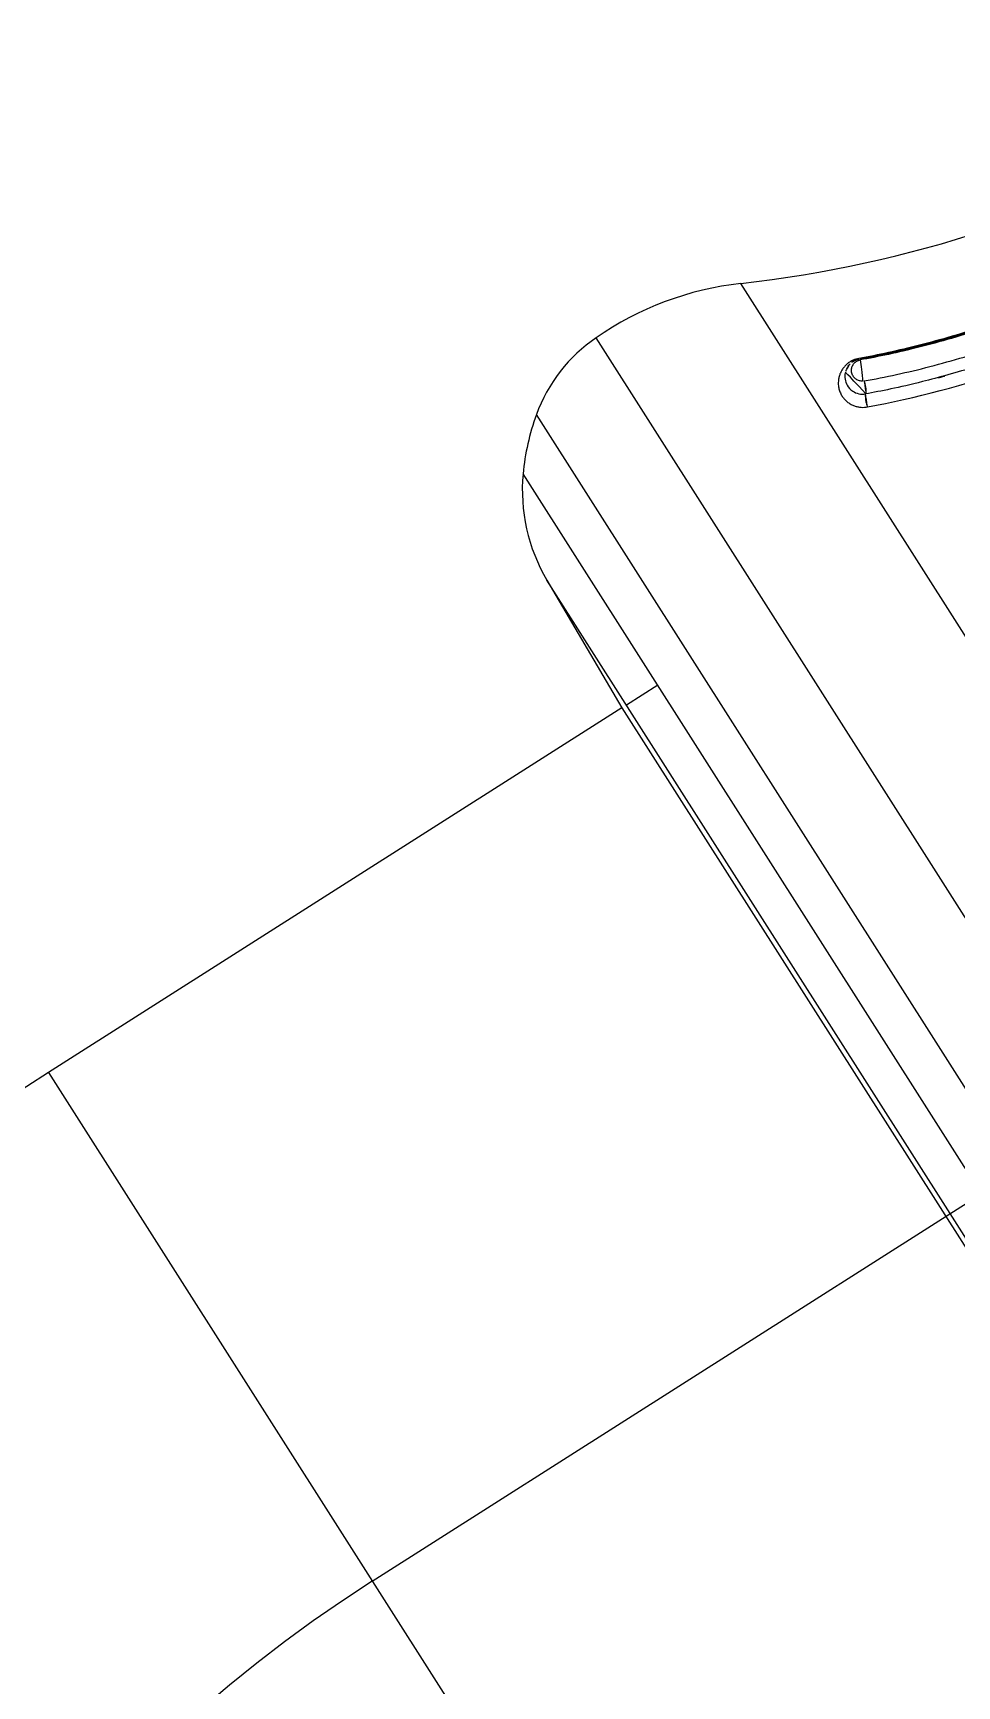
# Model space of a CAD drawing. Header units: millimetres. Extents: x 1145859089 to 1147511753, y -1047484727 to -1047247487.
# Drawn here: x 1147319307.39 to 1147319333.43, y -1047438477.58 to -1047438430.96 of the extents above; entities that cross this region are included whole.
import ezdxf
from ezdxf.xclip import XClip

# ---------------------------------------------------------------- set-up
doc = ezdxf.new("R2010")
doc.units = ezdxf.units.MM
doc.header["$LTSCALE"] = 100
doc.header["$MEASUREMENT"] = 0
doc.header["$XCLIPFRAME"] = 2
doc.linetypes.add('단지배치도$0$CENTER', pattern=[31, 30, -0.5, 0, -0.5])
doc.layers.get('0').update_dxf_attribs({"linetype": 'CONTINUOUS'})
doc.layers.add('XREF', color=135, linetype='CONTINUOUS')
doc.layers.add('단지배치도$0$W240910', color=135, linetype='CONTINUOUS')

# ---------------------------------------------------------------- blocks, each defined once
blk = doc.blocks.new('단지배치도$0$zw$9902')
at = {"layer": '단지배치도$0$W240910', "linetype": '단지배치도$0$CENTER', "ltscale": 20}
blk.add_line((59044.925, -67105.317), (59443.165, -66851.963), dxfattribs=at)
at = {"layer": '단지배치도$0$W240910', "linetype": 'ByBlock', "ltscale": 20}
for p, q in [((59082.476, -67111.411), (59055.318, -67068.722)), ((59079.358, -67114.461), (59051.234, -67070.253)), ((59076.686, -67115.064), (59049.555, -67072.418)), ((59075.014, -67114.696), (59049.18, -67074.089)), ((59049.844, -67077.087), (59051.964, -67080.69)), ((59072.58, -67112.823), (59049.845, -67077.087)), ((59052.972, -67080.049), (59052.087, -67080.612)), ((59051.964, -67080.69), (59035.8, -67090.974)), ((59051.964, -67080.69), (59070.214, -67109.377)), ((59035.8, -67090.974), (59054.05, -67119.66))]:
    blk.add_line(p, q, dxfattribs=at)
at = {"layer": '단지배치도$0$W240910'}
for radius in [11431.377, 11931.377]:
    blk.add_arc((57394.291, -57699.4), radius, 251.6277496, 321.4181311, dxfattribs=at)
at = {"layer": '단지배치도$0$W240910', "linetype": 'ByBlock', "ltscale": 20}
for centre, radius, start, end in [((59051.457, -67034.48), 34.458, 276.433, 300.0419), ((59055.819, -67074.703), 6.672, 159.9571, 174.7071), ((59065.859, -67138.222), 56, 122.4639, 212.4639)]:
    blk.add_arc(centre, radius, start, end, dxfattribs=at)
at = {"layer": '단지배치도$0$W240910', "linetype": '단지배치도$0$CENTER', "ltscale": 20}
blk.add_arc((59065.859, -67138.222), 39, 122.4639, 212.4639, dxfattribs=at)
at = {"layer": '단지배치도$0$W240910', "linetype": 'ByBlock', "ltscale": 20}
for points, knots in [([(59070.036, -67066.398), (59069.487, -67066.696), (59068.329, -67067.308), (59066.397, -67068.252), (59064.306, -67069.184), (59062.195, -67069.946), (59060.323, -67070.49), (59059.18, -67070.737), (59058.641, -67070.835)], [0, 0, 0, 0, 0.166667, 0.333333, 0.5, 0.666667, 0.833333, 1, 1, 1, 1]), ([(59070.103, -67066.423), (59069.551, -67066.722), (59068.382, -67067.342), (59066.348, -67068.335), (59064.242, -67069.248), (59062.199, -67070.001), (59060.288, -67070.555), (59059.188, -67070.786), (59058.676, -67070.876)], [0, 0, 0, 0, 0.166667, 0.333333, 0.5, 0.666667, 0.833333, 1, 1, 1, 1]), ([(59058.788, -67071.47), (59059.39, -67071.362), (59060.631, -67071.091), (59062.577, -67070.514), (59064.652, -67069.734), (59066.716, -67068.829), (59068.62, -67067.898), (59069.809, -67067.273), (59070.38, -67066.963)], [0, 0, 0, 0, 0.166667, 0.333333, 0.5, 0.666667, 0.833333, 1, 1, 1, 1]), ([(59058.885, -67072.202), (59060.233, -67071.953), (59061.622, -67071.585), (59064.554, -67070.572), (59066.134, -67069.899), (59068.682, -67068.68), (59069.698, -67068.168), (59070.731, -67067.598)], [0, 0, 0, 0, 0.371803, 0.371803, 0.774117, 0.774117, 1, 1, 1, 1]), ([(59061.96, -67070.016), (59061.443, -67070.18), (59060.289, -67070.514), (59059.238, -67070.745), (59058.676, -67070.848)], [0.7040608, 0.7040608, 0.7040608, 0.7040608, 0.8333333, 0.997969, 0.997969, 0.997969, 0.997969]), ([(59058.676, -67070.848), (59059.652, -67070.668), (59060.75, -67070.398), (59061.83, -67070.062), (59061.961, -67070.021)], [64.116786, 64.116786, 64.116786, 64.116786, 85.159632, 88.085818, 88.085818, 88.085818, 88.085818]), ([(59058.641, -67070.835), (59058.614, -67070.84), (59058.56, -67070.852), (59058.476, -67070.882), (59058.396, -67070.924), (59058.325, -67070.975), (59058.262, -67071.034), (59058.204, -67071.102), (59058.151, -67071.18), (59058.107, -67071.268), (59058.077, -67071.366), (59058.06, -67071.477), (59058.061, -67071.603), (59058.086, -67071.725), (59058.131, -67071.835), (59058.187, -67071.927), (59058.254, -67072.008), (59058.333, -67072.077), (59058.42, -67072.133), (59058.513, -67072.175), (59058.611, -67072.201), (59058.708, -67072.214), (59058.8, -67072.215), (59058.857, -67072.207), (59058.885, -67072.202)], [0, 0, 0, 0, 0.045455, 0.090909, 0.136364, 0.181818, 0.227273, 0.272727, 0.318182, 0.363636, 0.409091, 0.454545, 0.5, 0.545455, 0.590909, 0.636364, 0.681818, 0.727273, 0.772727, 0.818182, 0.863636, 0.909091, 0.954545, 1, 1, 1, 1]), ([(59058.27, -67071.189), (59058.275, -67071.177), (59058.283, -67071.161), (59058.294, -67071.147), (59058.297, -67071.143)], [0.54091182, 0.54091182, 0.54091182, 0.54091182, 0.61043366, 0.63989499, 0.63989499, 0.63989499, 0.63989499]), ([(59058.371, -67071.013), (59058.37, -67071.014), (59058.367, -67071.018), (59058.334, -67071.057), (59058.313, -67071.097), (59058.299, -67071.137), (59058.298, -67071.141), (59058.297, -67071.143)], [1.0339266, 1.0339266, 1.0339266, 1.0339266, 1.049353, 1.0759269, 1.490302, 1.5326432, 1.5467569, 1.5467569, 1.5467569, 1.5467569]), ([(59058.676, -67070.876), (59058.66, -67070.879), (59058.628, -67070.889), (59058.583, -67070.908), (59058.542, -67070.935), (59058.509, -67070.969), (59058.479, -67071.008), (59058.457, -67071.051), (59058.436, -67071.102), (59058.433, -67071.161), (59058.436, -67071.222), (59058.452, -67071.28), (59058.476, -67071.328), (59058.506, -67071.371), (59058.544, -67071.406), (59058.585, -67071.436), (59058.63, -67071.458), (59058.679, -67071.471), (59058.73, -67071.476), (59058.768, -67071.473), (59058.788, -67071.47)], [0, 0, 0, 0, 0.055556, 0.111111, 0.166667, 0.222222, 0.277778, 0.333333, 0.388889, 0.444444, 0.5, 0.555556, 0.611111, 0.666667, 0.722222, 0.777778, 0.833333, 0.888889, 0.944444, 1, 1, 1, 1]), ([(59058.642, -67070.855), (59058.638, -67070.856), (59058.607, -67070.863), (59058.552, -67070.88), (59058.496, -67070.909), (59058.467, -67070.928), (59058.46, -67070.937)], [4.5419047, 4.5419047, 4.5419047, 4.5419047, 4.5698004, 4.7606577, 4.951515, 5.0798149, 5.0798149, 5.0798149, 5.0798149]), ([(59061.913, -67071.079), (59061.411, -67071.224), (59060.094, -67071.594), (59059.267, -67071.756), (59058.836, -67071.834)], [0.7217181, 0.7217181, 0.7217181, 0.7217181, 0.8333333, 1, 1, 1, 1]), ([(59058.836, -67071.834), (59058.698, -67071.863), (59058.467, -67071.793), (59058.263, -67071.545), (59058.229, -67071.342), (59058.263, -67071.207), (59058.27, -67071.189)], [0, 0, 0, 0, 0.000409303, 0.000702655, 0.001219115, 0.001298733, 0.001298733, 0.001298733, 0.001298733])]:
    blk.add_open_spline(points, degree=3, knots=knots, dxfattribs=at)
for points in [[(59055.318, -67068.722), (59053.854, -67068.882), (59052.437, -67069.412), (59051.234, -67070.252)], [(59051.234, -67070.252), (59050.465, -67070.771), (59049.868, -67071.539), (59049.553, -67072.417)], [(59058.313, -67071.106), (59058.298, -67071.119), (59058.29, -67071.135), (59058.283, -67071.152)], [(59058.295, -67071.127), (59058.295, -67071.126), (59058.295, -67071.126), (59058.295, -67071.126)], [(59058.371, -67071.013), (59058.391, -67070.989), (59058.416, -67070.966), (59058.444, -67070.944)], [(59058.444, -67070.944), (59058.499, -67070.901), (59058.576, -67070.868), (59058.656, -67070.854)], [(59058.46, -67070.937), (59058.46, -67070.933), (59058.465, -67070.929), (59058.471, -67070.925)], [(59058.641, -67070.835), (59058.647, -67070.847), (59058.652, -67070.853), (59058.601, -67070.865)], [(59058.676, -67070.876), (59058.668, -67070.86), (59058.661, -67070.852), (59058.655, -67070.852)], [(59058.656, -67070.854), (59058.655, -67070.853), (59058.655, -67070.853), (59058.655, -67070.852)], [(59058.788, -67071.47), (59058.797, -67071.488), (59058.815, -67071.539), (59058.838, -67071.637), (59058.852, -67071.738), (59058.85, -67071.809), (59058.842, -67071.834), (59058.836, -67071.834)], [(59060.883, -67071.379), (59061.037, -67071.339), (59061.191, -67071.296), (59061.343, -67071.246)], [(59058.885, -67072.202), (59058.877, -67072.185), (59058.858, -67072.132), (59058.835, -67072.035), (59058.822, -67071.934), (59058.822, -67071.862), (59058.83, -67071.838), (59058.836, -67071.836)], [(59049.175, -67074.088), (59049.078, -67075.12), (59049.318, -67076.186), (59049.845, -67077.087)]]:
    blk.add_open_spline(points, degree=3, dxfattribs=at)
blk = doc.blocks.new('단지배치도')
blk.add_blockref('단지배치도$0$zw$9902', (141034.193, 142437.157))

msp = doc.modelspace()

# ---------------------------------------------------------------- block references
at = {"layer": 'XREF'}
ref = msp.add_blockref('단지배치도', (1147119237.834579, -1047513806.462535), dxfattribs=at)
XClip(ref).set_block_clipping_path([(72982.4064819524, 34919.7593965302), (360382.4067475507, 255319.7593436702)])

doc.saveas('drawing.dxf')
